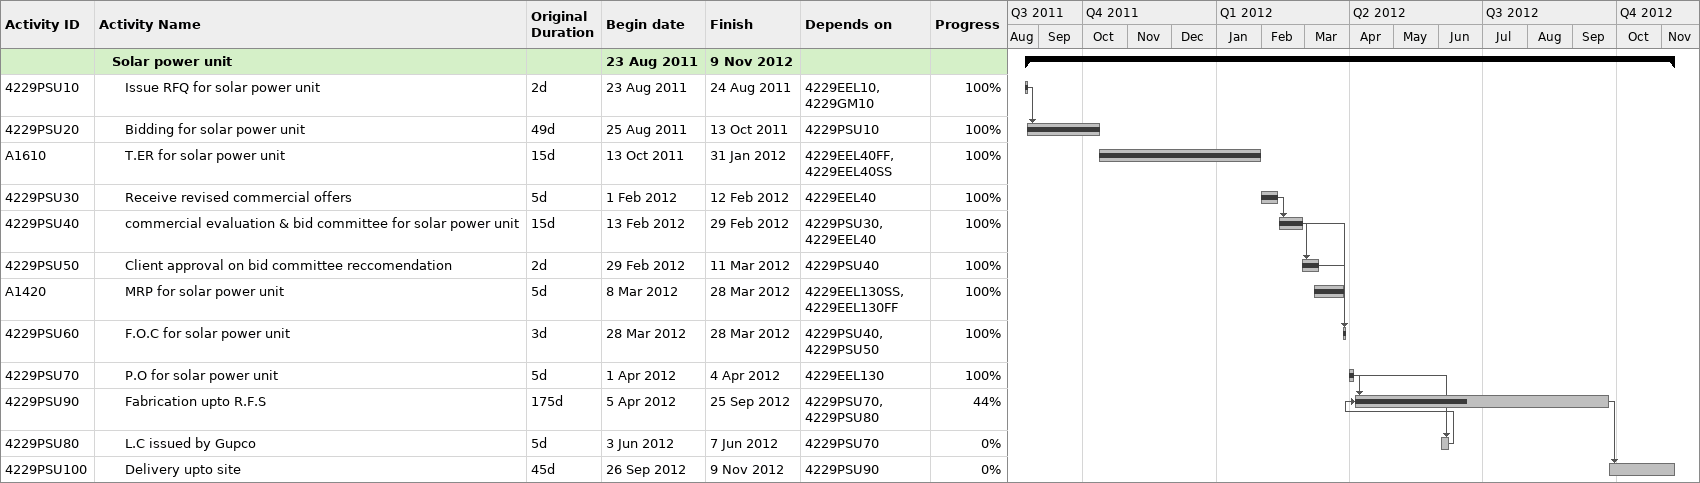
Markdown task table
| ID | Level | Task | Original duration | Start | Finish | Predecessors | % complete |
|---|---|---|---|---|---|---|---|
|  | 2 | **Solar power unit** |  | 2011-08-23 | 2012-11-09 |  |  |
| 4229PSU10 | 3 | Issue RFQ for solar power unit | 2d | 2011-08-23 | 2011-08-24 | 4229EEL10, 4229GM10 | 100 |
| 4229PSU20 | 3 | Bidding for solar power unit | 49d | 2011-08-25 | 2011-10-13 | 4229PSU10 | 100 |
| A1610 | 3 | T.ER for solar power unit | 15d | 2011-10-13 | 2012-01-31 | 4229EEL40FF, 4229EEL40SS | 100 |
| 4229PSU30 | 3 | Receive revised commercial offers | 5d | 2012-02-01 | 2012-02-12 | 4229EEL40 | 100 |
| 4229PSU40 | 3 | commercial evaluation & bid committee for solar power unit | 15d | 2012-02-13 | 2012-02-29 | 4229PSU30, 4229EEL40 | 100 |
| 4229PSU50 | 3 | Client approval on bid committee reccomendation | 2d | 2012-02-29 | 2012-03-11 | 4229PSU40 | 100 |
| A1420 | 3 | MRP for solar power unit | 5d | 2012-03-08 | 2012-03-28 | 4229EEL130SS, 4229EEL130FF | 100 |
| 4229PSU60 | 3 | F.O.C for solar power unit | 3d | 2012-03-28 | 2012-03-28 | 4229PSU40, 4229PSU50 | 100 |
| 4229PSU70 | 3 | P.O for solar power unit | 5d | 2012-04-01 | 2012-04-04 | 4229EEL130 | 100 |
| 4229PSU90 | 3 | Fabrication upto R.F.S | 175d | 2012-04-05 | 2012-09-25 | 4229PSU70, 4229PSU80 | 44 |
| 4229PSU80 | 3 | L.C issued by Gupco | 5d | 2012-06-03 | 2012-06-07 | 4229PSU70 | 0 |
| 4229PSU100 | 3 | Delivery upto site | 45d | 2012-09-26 | 2012-11-09 | 4229PSU90 | 0 |
